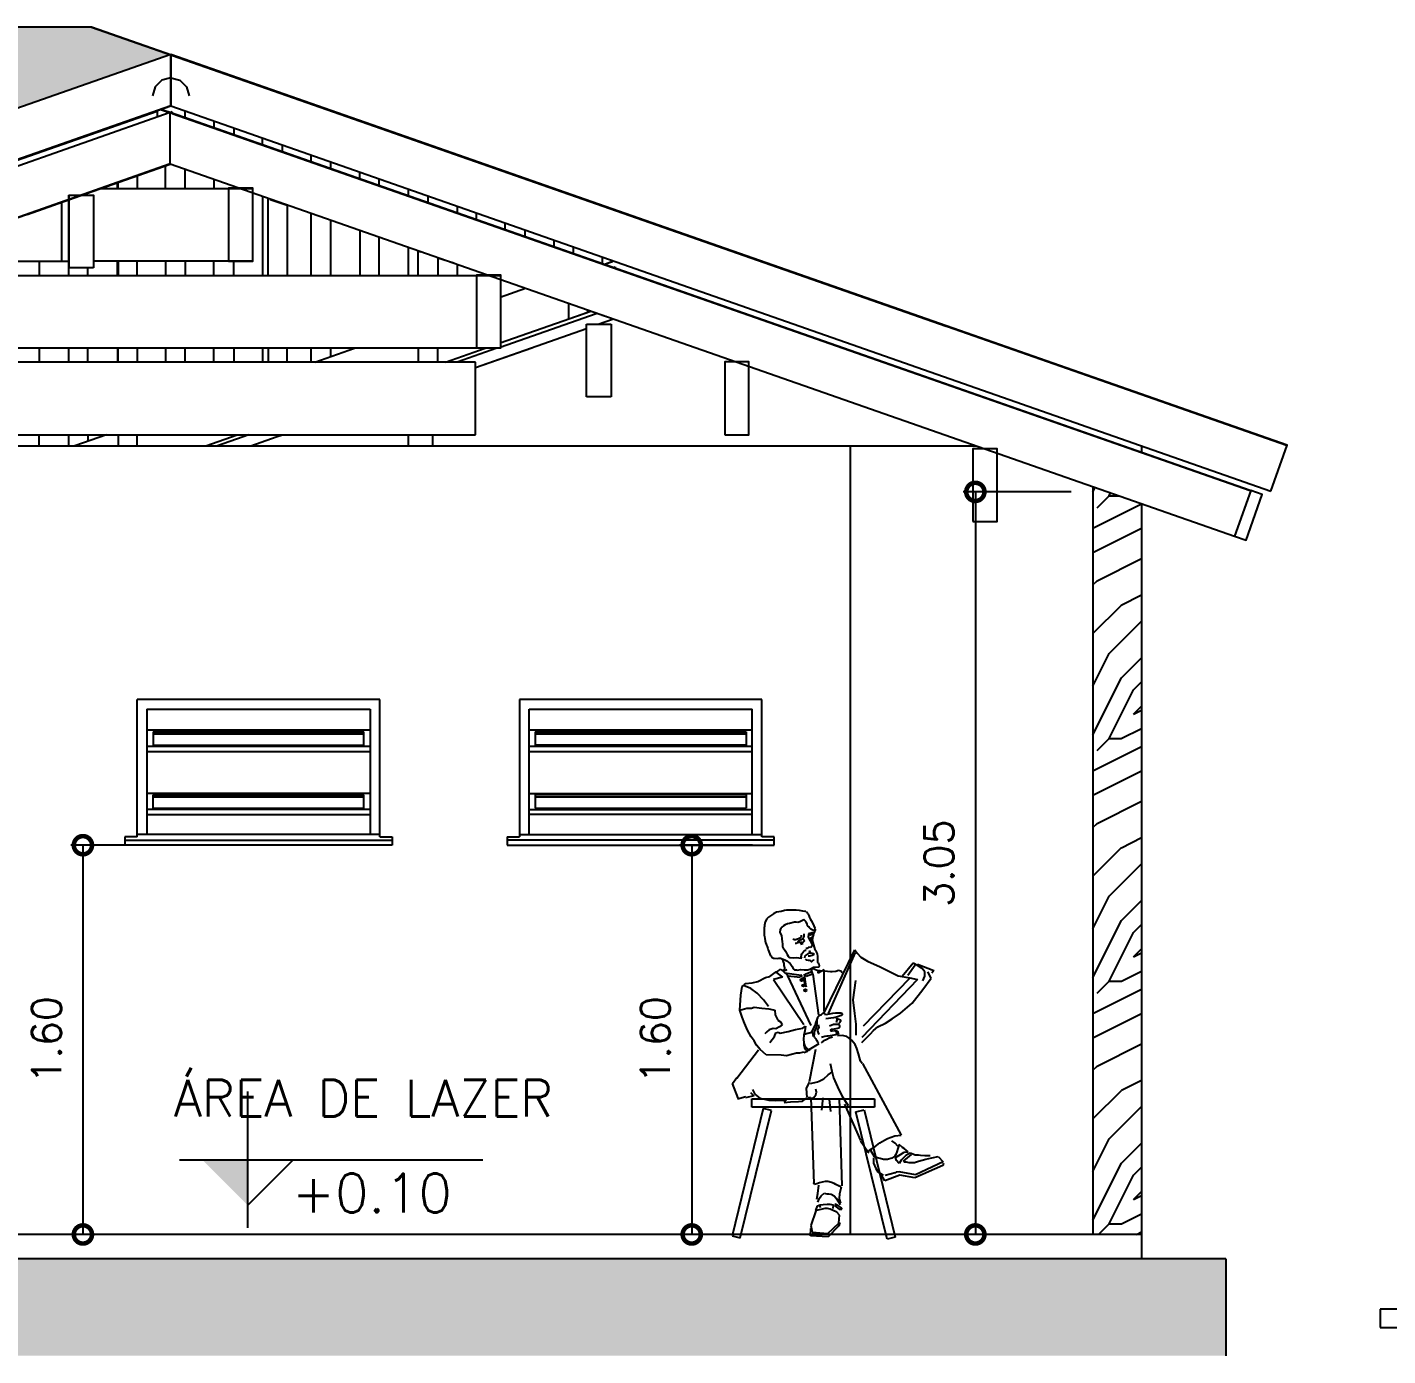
# Model space of a CAD drawing. Extents: x 500 to 638, y 181 to 267.
# Drawn here: x 618.84 to 624.44, y 221.51 to 226.98 of the extents above; entities that cross this region are included whole.
import ezdxf
from ezdxf.enums import TextEntityAlignment as Align

# ---------------------------------------------------------------- set-up
doc = ezdxf.new("R2010")
doc.units = 0
doc.header["$LTSCALE"] = 7
doc.layers.get('0').update_dxf_attribs({"linetype": 'CONTINUOUS'})
doc.layers.get('DEFPOINTS').update_dxf_attribs({"linetype": 'CONTINUOUS'})
for name, color, linetype in [('ACESSÓRIO', 2, 'CONTINUOUS'), ('ALVENARIA', 7, 'CONTINUOUS'), ('ALVENARIA1', 44, 'CONTINUOUS'), ('COTA', 1, 'CONTINUOUS'), ('HATCH', 30, 'CONTINUOUS'), ('JAPOR', 142, 'CONTINUOUS'), ('TEXTO2', 40, 'CONTINUOUS'), ('TEXTO3', 3, 'CONTINUOUS')]:
    doc.layers.add(name, color=color, linetype=linetype)
doc.styles.add('REGUA60', font='cityb___.ttf', dxfattribs={"width": 1.4})
doc.styles.add('SIMPLEX', font='SIMPLEX.SHX')
doc.dimstyles.new('DIM50', dxfattribs={"dimtxt": 0.12, "dimasz": 0.15, "dimexe": 0.05, "dimexo": 0.09, "dimgap": 0.09, "dimtad": 1, "dimzin": 0, "dimdsep": 46, "dimtxsty": 'SIMPLEX', "dimblk1": 'DOTSMALL', "dimblk2": 'DOTSMALL', "dimsah": 1, "dimcen": 0.09, "dimadec": 0, "dimazin": 0, "dimtfac": 1, "dimtix": 1, "dimtofl": 0, "dimtmove": 2, "dimatfit": 3, "dimldrblk": 'DOTSMALL', "dimfxl": 1, "dimtolj": 1, "dimtzin": 0, "dimarcsym": 0})

# ---------------------------------------------------------------- blocks, each defined once
blk = doc.blocks.new('NIVELCR')
at = {"linetype": 'ByBlock'}
for p, q in [((0, -1.25), (0, 6.25)), ((-3.75, 2.5), (12.917, 2.5)), ((0, 0), (2.5, 2.5))]:
    blk.add_line(p, q, dxfattribs=at)
blk.add_solid([(-2.5, 2.5), (0, 0), (0, 2.5)], dxfattribs=at)
at = {"color": 0, "linetype": 'ByBlock', "style": 'REGUA60', "width": 1.4}
blk.add_attdef('COTANIVEL', (1.661, 3.512), '', height=1.5, dxfattribs=at)
blk = doc.blocks.new('_DOTSMALL')
at = {"color": 0, "linetype": 'ByBlock', "const_width": 0.5}
blk.add_lwpolyline([(-0.0625, 0, 1), (0.0625, 0, 1)], format="xyb", close=True, dxfattribs=at)
blk = doc.blocks.new('*D211')
at = {"layer": 'COTA', "color": 0, "lineweight": -2}
for p, q in [((623.1387, 225.0678), (622.6943, 225.0678)), ((622.7443, 225.0678), (622.7443, 222.0076)), ((623.1387, 222.0076), (622.6943, 222.0076))]:
    blk.add_line(p, q, dxfattribs=at)
at = {"layer": 'DEFPOINTS', "color": 0}
for p in [(623.2287, 225.0678), (622.7443, 222.0076), (623.2287, 222.0076)]:
    blk.add_point(p, dxfattribs=at)
at = {"layer": 'COTA', "color": 0, "lineweight": -2, "xscale": 0.15, "yscale": 0.15, "zscale": 0.15}
for p, rotation in [((622.7443, 225.0678), 90), ((622.7443, 222.0076), 270)]:
    blk.add_blockref('_DOTSMALL', p, dxfattribs=dict(at, rotation=rotation))
at = {"layer": 'COTA', "color": 0, "insert": (622.5943, 223.5377), "char_height": 0.12, "attachment_point": 5, "rotation": 90, "style": 'SIMPLEX'}
blk.add_mtext('\\A1;3.05', dxfattribs=at)
blk = doc.blocks.new('*D218')
at = {"layer": 'COTA', "color": 0, "lineweight": -2}
for p, q in [((621.8254, 223.6117), (621.5255, 223.6117)), ((621.5755, 223.6117), (621.5755, 222.0076)), ((622.1387, 222.0076), (621.5255, 222.0076))]:
    blk.add_line(p, q, dxfattribs=at)
at = {"layer": 'DEFPOINTS', "color": 0}
for p in [(621.9154, 223.6117), (621.5755, 222.0076), (622.2287, 222.0076)]:
    blk.add_point(p, dxfattribs=at)
at = {"layer": 'COTA', "color": 0, "lineweight": -2, "xscale": 0.15, "yscale": 0.15, "zscale": 0.15}
for p, rotation in [((621.5755, 223.6117), 90), ((621.5755, 222.0076), 270)]:
    blk.add_blockref('_DOTSMALL', p, dxfattribs=dict(at, rotation=rotation))
at = {"layer": 'COTA', "color": 0, "insert": (621.4255, 222.8096), "char_height": 0.12, "attachment_point": 5, "rotation": 90, "style": 'SIMPLEX'}
blk.add_mtext('\\A1;1.60', dxfattribs=at)
blk = doc.blocks.new('*D219')
at = {"layer": 'COTA', "color": 0, "lineweight": -2}
for p, q in [((619.3164, 223.6117), (619.0165, 223.6117)), ((619.0665, 223.6117), (619.0665, 222.0076)), ((619.6297, 222.0076), (619.0165, 222.0076))]:
    blk.add_line(p, q, dxfattribs=at)
at = {"layer": 'DEFPOINTS', "color": 0}
for p in [(619.4064, 223.6117), (619.0665, 222.0076), (619.7197, 222.0076)]:
    blk.add_point(p, dxfattribs=at)
at = {"layer": 'COTA', "color": 0, "lineweight": -2, "xscale": 0.15, "yscale": 0.15, "zscale": 0.15}
for p, rotation in [((619.0665, 223.6117), 90), ((619.0665, 222.0076), 270)]:
    blk.add_blockref('_DOTSMALL', p, dxfattribs=dict(at, rotation=rotation))
at = {"layer": 'COTA', "color": 0, "insert": (618.9165, 222.8096), "char_height": 0.12, "attachment_point": 5, "rotation": 90, "style": 'SIMPLEX'}
blk.add_mtext('\\A1;1.60', dxfattribs=at)

msp = doc.modelspace()

# ---------------------------------------------------------------- hatches: boundary and pattern name
at = {"layer": 'ALVENARIA1'}
h = msp.add_hatch(dxfattribs=at)
h.set_pattern_fill('WOODFACE', color=256, style=0)
h.set_pattern_definition([(0, (607.2953, 214.0509), (1, 1), [0.05, -0.95]), (90, (607.6953, 214.4009), (-1, 1), [0.1, -0.9]), (45, (607.4953, 214.30094), (1e-16, 1), [0.0707, -0.2121, 0.0707, -0.1414, 0.495, -0.424314]), (45, (607.2453, 214.00094), (1e-16, 1), [0.07071, -0.14142, 0.07071, -1.131374]), (45, (607.5953, 214.10094), (1e-16, 1), [0.07071, -1.343504]), (45, (607.6953, 214.05094), (1e-16, 1), [0.07071, -1.343504]), (45, (607.5453, 214.15094), (1e-16, 1), [0.07071, -1.343504]), (45, (607.4953, 214.20094), (1e-16, 1), [0.14142, -1.272794]), (45, (607.7453, 214.95094), (1e-16, 1), [0.14142, -1.272794]), (45, (607.3953, 214.25094), (1e-16, 1), [0.28284, -1.131374]), (45, (607.3453, 214.30094), (1e-16, 1), [0.28284, -1.131374]), (45, (607.9953, 214.60094), (1e-16, 1), [0.28284, -1.131374]), (45, (607.2953, 214.40094), (1e-16, 1), [0.21213, -1.20208]), (45, (607.0953, 214.55094), (1e-16, 1), [0.21213, -1.20208]), (45, (607.1953, 214.45094), (1e-16, 1), [0.21213, -1.20208]), (45, (607.8453, 214.75094), (1e-16, 1), [0.353553, -1.06066]), (45, (607.7453, 214.80094), (1e-16, 1), [0.353553, -1.06066]), (45, (607.8453, 214.55094), (1e-16, 1), [0.494975, -0.91924]), (26.565, (607.3953, 214.15094), (1, 4e-10), [0.111803, -2.124265]), (26.565, (607.5953, 214.45094), (1, 4e-10), [0.111803, -2.124265]), (26.565, (607.5453, 214.35094), (1, 4e-10), [0.111803, -2.124265]), (26.565, (607.3453, 214.05094), (1, 4e-10), [0.223607, -2.01246]), (26.565, (607.5453, 214.50094), (1, 4e-10), [0.33541, -1.90066]), (26.565, (607.4453, 214.55094), (1, 4e-10), [0.447214, -1.788854]), (26.565, (607.3453, 214.60094), (1, 4e-10), [0.447214, -1.788854]), (26.565, (607.1953, 214.90094), (1, 4e-10), [0.447214, -1.788854]), (26.565, (607.1953, 214.80094), (1, 4e-10), [0.559017, -1.67705]), (26.565, (607.2453, 214.70094), (1, 4e-10), [0.559017, -1.67705]), (63.435, (607.5953, 214.30094), (5e-11, 1), [0.111803, -2.124265]), (63.435, (607.4453, 214.20094), (5e-11, 1), [0.111803, -2.124265]), (63.435, (607.2953, 214.05094), (5e-11, 1), [0.223607, -2.01246]), (63.435, (607.5953, 214.20094), (5e-11, 1), [0.223607, -2.01246]), (63.435, (607.1953, 214.00094), (5e-11, 1), [0.33541, -1.90066]), (63.435, (607.0953, 214.00094), (5e-11, 1), [0.447214, -1.788854]), (63.435, (607.9953, 214.05094), (5e-11, 1), [0.447214, -1.788854]), (63.435, (607.6453, 214.15094), (5e-11, 1), [0.447214, -1.788854]), (63.435, (607.8453, 214.05094), (5e-11, 1), [0.559017, -1.67705]), (63.435, (607.7453, 214.10094), (5e-11, 1), [0.559017, -1.67705])])
h.paths.add_polyline_path([(623.4287, 225.0189), (623.2287, 225.0889), (623.2287, 222.0076), (623.4287, 222.0076)])
at = {"layer": 'COTA'}
h = msp.add_hatch(dxfattribs=at)
h.set_pattern_fill('SPANTILE', color=256, scale=0.15, style=0)
h.set_pattern_definition([(0, (-0.015, 0), (0, 0.15), [0.03, -0.12]), (0, (0.06, 0.03), (0, 0.15), [0.03, -0.12]), (0, (0.06, 0.045), (0, 0.15), [0.03, -0.12]), (90, (0, 0), (-0.15, 9e-18), [0.15]), (45, (0, 0), (0, 0.150000004), [0.042426405, -0.16970563]), (45, (0.015, 0), (0, 0.150000004), [0.02121321, -0.190918824]), (135, (0, 0), (-0.150000004, 0), [0.042426405, -0.16970563]), (135, (0.135, 0), (-0.150000004, 0), [0.02121321, -0.190918824]), (26.565051, (0.03, 0.015), (0.15, 1e-10), [0.03354, -0.301870197]), (153.434949, (-0.03, 0.015), (-0.15, 1e-10), [0.03354, -0.301870197]), (26.565051, (0.03, 0.03), (0.15, 1e-10), [0.03354, -0.301870197]), (153.434949, (-0.03, 0.03), (-0.15, 1e-10), [0.03354, -0.301870197])])
h.paths.add_polyline_path([(619.426, 226.8692), (619.1014, 226.9828), (610.5067, 226.9828), (610.5067, 226.1924), (617.4925, 226.1924)])
at = {"layer": 'HATCH'}
h = msp.add_hatch(dxfattribs=at)
h.set_pattern_fill('AR-HBONE', color=256, scale=0.02, style=0)
h.set_pattern_definition([(45, (0, 0), (9e-18, 0.113137085), [0.24, -0.08]), (135, (0.05657, 0.05657), (9e-18, 0.113137085), [0.24, -0.08])])
h.paths.add_polyline_path([(623.7768, 221.9076), (598.4596, 221.9076), (598.4596, 221.5076), (623.7768, 221.5076)])

# ---------------------------------------------------------------- linework, layer by layer
at = {"layer": 'ACESSÓRIO'}
for p, q in [((621.9244, 223.3352), (621.9125, 223.3287)), ((621.9439, 223.3391), (621.9244, 223.3352)), ((621.9573, 223.3429), (621.9439, 223.3391)), ((621.9664, 223.3439), (621.9573, 223.3429)), ((621.9763, 223.3437), (621.9664, 223.3439)), ((621.9903, 223.3435), (621.9763, 223.3437)), ((622.0053, 223.3434), (621.9903, 223.3435)), ((622.0191, 223.3431), (622.0053, 223.3434)), ((622.0331, 223.3402), (622.0191, 223.3431)), ((622.042, 223.3386), (622.0331, 223.3402)), ((622.0459, 223.3384), (622.042, 223.3386)), ((622.0465, 223.338), (622.0497, 223.3354)), ((622.0497, 223.3354), (622.0525, 223.3306)), ((622.0525, 223.3306), (622.0554, 223.3269)), ((621.8749, 223.278), (621.8738, 223.2716)), ((621.8783, 223.2955), (621.8747, 223.2817)), ((621.8747, 223.2817), (621.8749, 223.278)), ((621.8852, 223.309), (621.8783, 223.2955)), ((621.8916, 223.3152), (621.8852, 223.309)), ((621.9002, 223.3213), (621.8916, 223.3152)), ((621.9125, 223.3287), (621.9002, 223.3213)), ((621.9465, 223.2745), (621.9428, 223.2697)), ((621.9536, 223.28), (621.9465, 223.2745)), ((621.96, 223.2831), (621.9536, 223.28)), ((621.9706, 223.2872), (621.96, 223.2831)), ((621.9789, 223.2888), (621.9706, 223.2872)), ((621.9985, 223.2949), (621.9789, 223.2888)), ((622.0061, 223.2941), (621.9985, 223.2949)), ((622.0133, 223.2933), (622.0061, 223.2941)), ((622.0205, 223.296), (622.0133, 223.2933)), ((622.0353, 223.303), (622.0205, 223.296)), ((622.0376, 223.3058), (622.0353, 223.303)), ((622.0463, 223.2971), (622.0376, 223.3058)), ((622.0514, 223.2872), (622.0463, 223.2971)), ((622.0532, 223.2793), (622.0514, 223.2872)), ((622.0576, 223.276), (622.0532, 223.2793)), ((622.0554, 223.3269), (622.0583, 223.3214)), ((622.0613, 223.2717), (622.0576, 223.276)), ((622.0583, 223.3214), (622.061, 223.3145)), ((622.061, 223.3145), (622.0637, 223.3084)), ((622.0637, 223.3084), (622.0674, 223.3009)), ((622.0674, 223.3009), (622.0743, 223.2893)), ((622.0743, 223.2893), (622.0787, 223.2789)), ((622.0787, 223.2789), (622.0823, 223.2703)), ((621.8737, 223.243), (621.8734, 223.2405)), ((621.8734, 223.2405), (621.8758, 223.2352)), ((621.8738, 223.2716), (621.8736, 223.2576)), ((621.8736, 223.2576), (621.8737, 223.243)), ((621.8758, 223.2352), (621.8766, 223.2279)), ((621.8766, 223.2279), (621.8781, 223.2174)), ((621.8781, 223.2174), (621.8801, 223.2107)), ((621.9403, 223.2624), (621.9387, 223.2539)), ((621.9387, 223.2539), (621.9399, 223.2486)), ((621.9399, 223.2486), (621.9459, 223.2392)), ((621.9428, 223.2697), (621.9403, 223.2624)), ((621.9459, 223.2392), (621.9468, 223.2254)), ((621.9468, 223.2254), (621.9477, 223.2131)), ((621.9934, 223.2274), (621.9966, 223.2233)), ((621.9966, 223.2233), (622.0034, 223.2236)), ((622.0034, 223.2236), (622.0114, 223.2253)), ((622.0114, 223.2253), (622.018, 223.2284)), ((622.0198, 223.2191), (622.0138, 223.2167)), ((622.018, 223.2284), (622.0258, 223.2333)), ((622.0263, 223.2222), (622.0198, 223.2191)), ((622.0258, 223.2333), (622.0281, 223.2354)), ((622.0335, 223.227), (622.0263, 223.2222)), ((622.0281, 223.2354), (622.0278, 223.2416)), ((622.0369, 223.2354), (622.0335, 223.227)), ((622.0338, 223.2258), (622.0375, 223.2224)), ((622.0398, 223.2176), (622.0352, 223.2116)), ((622.0375, 223.2459), (622.0369, 223.2354)), ((622.0375, 223.2224), (622.0398, 223.2176)), ((622.0566, 223.247), (622.0552, 223.2321)), ((622.0552, 223.2321), (622.0735, 223.1998)), ((622.0772, 223.2519), (622.0566, 223.247)), ((622.0609, 223.2413), (622.0775, 223.2477)), ((622.0749, 223.2359), (622.0609, 223.2259)), ((622.0609, 223.2259), (622.0732, 223.223)), ((622.0664, 223.2655), (622.0613, 223.2717)), ((622.0742, 223.2613), (622.0664, 223.2655)), ((622.075, 223.2351), (622.0719, 223.2202)), ((622.0719, 223.2202), (622.077, 223.2007)), ((622.0816, 223.2604), (622.0742, 223.2613)), ((622.0767, 223.2431), (622.075, 223.2351)), ((622.0782, 223.2499), (622.0767, 223.2431)), ((622.0842, 223.2636), (622.0782, 223.2499)), ((622.0842, 223.2636), (622.0816, 223.2604)), ((622.0823, 223.2703), (622.0842, 223.2636)), ((621.8801, 223.2107), (621.8824, 223.2041)), ((621.8824, 223.2041), (621.8837, 223.1995)), ((621.8837, 223.1995), (621.8859, 223.1938)), ((621.8859, 223.1938), (621.8886, 223.1861)), ((621.8886, 223.1861), (621.8903, 223.1812)), ((621.8903, 223.1812), (621.893, 223.1731)), ((621.893, 223.1731), (621.8971, 223.1628)), ((621.8971, 223.1628), (621.9006, 223.1554)), ((621.9477, 223.2131), (621.9496, 223.2054)), ((621.9496, 223.2054), (621.9499, 223.1928)), ((621.9499, 223.1928), (621.9522, 223.1876)), ((621.9522, 223.1876), (621.9541, 223.1844)), ((621.9541, 223.1844), (621.9558, 223.1839)), ((621.9558, 223.1839), (621.9614, 223.1754)), ((621.9614, 223.1754), (621.966, 223.1667)), ((621.966, 223.1667), (621.9693, 223.1612)), ((621.9693, 223.1612), (621.9732, 223.1548)), ((622.0057, 223.2067), (622.0011, 223.207)), ((622.0104, 223.2087), (622.0057, 223.2067)), ((622.0138, 223.2167), (622.0104, 223.2087)), ((622.0118, 223.2115), (622.016, 223.2119)), ((622.016, 223.2119), (622.0234, 223.2115)), ((622.0234, 223.2115), (622.0287, 223.2124)), ((622.0235, 223.2033), (622.0335, 223.2062)), ((622.0273, 223.1594), (622.0287, 223.1643)), ((622.0287, 223.2124), (622.0367, 223.2112)), ((622.0287, 223.1643), (622.0328, 223.17)), ((622.0328, 223.17), (622.0372, 223.1754)), ((622.0372, 223.1754), (622.042, 223.1786)), ((622.042, 223.1786), (622.0465, 223.1791)), ((622.0429, 223.1564), (622.0559, 223.1644)), ((622.0515, 223.1861), (622.0456, 223.1859)), ((622.0544, 223.1876), (622.0515, 223.1861)), ((622.0587, 223.1909), (622.0544, 223.1876)), ((622.0559, 223.1644), (622.0613, 223.1681)), ((622.0633, 223.1907), (622.0587, 223.1909)), ((622.0595, 223.1775), (622.0642, 223.168)), ((622.0613, 223.1681), (622.0642, 223.1686)), ((622.0679, 223.1909), (622.0633, 223.1907)), ((622.0642, 223.1686), (622.0724, 223.1675)), ((622.0735, 223.1998), (622.0679, 223.1909)), ((622.0724, 223.1675), (622.0768, 223.1657)), ((622.0793, 223.1666), (622.0758, 223.1581)), ((622.077, 223.2007), (622.0828, 223.1815)), ((622.085, 223.1776), (622.0828, 223.1815)), ((622.0898, 223.1719), (622.085, 223.1776)), ((622.094, 223.1639), (622.0898, 223.1719)), ((622.0957, 223.1536), (622.094, 223.1639)), ((622.1205, 222.9185), (622.2472, 223.1801)), ((622.1389, 222.9187), (622.2499, 223.1689)), ((622.2472, 223.1801), (622.2579, 223.1667)), ((622.2579, 223.1667), (622.2725, 223.1503)), ((621.9006, 223.1554), (621.9038, 223.1527)), ((621.9038, 223.1527), (621.9075, 223.1484)), ((621.9075, 223.1484), (621.9091, 223.1476)), ((621.9091, 223.1476), (621.9119, 223.1467)), ((621.9119, 223.1467), (621.9148, 223.1467)), ((621.9148, 223.1467), (621.9269, 223.1443)), ((621.9269, 223.1443), (621.9349, 223.1464)), ((621.9349, 223.1464), (621.9416, 223.1466)), ((621.9416, 223.1466), (621.9522, 223.1426)), ((621.9487, 223.1408), (621.9461, 223.1439)), ((621.9523, 223.1357), (621.9487, 223.1408)), ((621.9522, 223.1426), (621.9597, 223.1389)), ((621.9543, 223.131), (621.9523, 223.1357)), ((621.9561, 223.1243), (621.9543, 223.131)), ((621.9565, 223.1164), (621.9561, 223.1243)), ((621.9575, 223.1121), (621.9565, 223.1164)), ((621.9589, 223.1047), (621.9575, 223.1121)), ((621.9597, 223.1389), (621.9707, 223.1332)), ((621.9707, 223.1332), (621.9759, 223.1289)), ((621.9732, 223.1548), (621.9746, 223.152)), ((621.9746, 223.152), (621.9766, 223.15)), ((621.9759, 223.1289), (621.9808, 223.1241)), ((621.9766, 223.15), (621.9802, 223.1496)), ((621.9802, 223.1496), (621.9941, 223.1476)), ((621.9808, 223.1241), (621.9836, 223.1207)), ((621.9836, 223.1207), (621.99, 223.1115)), ((621.99, 223.1115), (621.9913, 223.1098)), ((621.9913, 223.1098), (621.9928, 223.1059)), ((621.9928, 223.1059), (621.9936, 223.1023)), ((621.9941, 223.1476), (622.0085, 223.1493)), ((622.0085, 223.1493), (622.0171, 223.1481)), ((622.0171, 223.1481), (622.0292, 223.1468)), ((622.0264, 223.1508), (622.0273, 223.1594)), ((622.0292, 223.1468), (622.0264, 223.1508)), ((622.0416, 223.148), (622.0429, 223.1564)), ((622.043, 223.1415), (622.0476, 223.14)), ((622.0476, 223.14), (622.0556, 223.138)), ((622.0616, 223.1543), (622.0553, 223.1541)), ((622.0556, 223.138), (622.0613, 223.1375)), ((622.0613, 223.1375), (622.0675, 223.1331)), ((622.0758, 223.1581), (622.0616, 223.1543)), ((622.0618, 223.1013), (622.0779, 223.1089)), ((622.0675, 223.1331), (622.0709, 223.1329)), ((622.0709, 223.1329), (622.0733, 223.1357)), ((622.0733, 223.1357), (622.0776, 223.1389)), ((622.0776, 223.1389), (622.0805, 223.14)), ((622.0779, 223.1089), (622.0987, 223.1109)), ((622.0954, 223.1402), (622.0955, 223.147)), ((622.0957, 223.1297), (622.0954, 223.1402)), ((622.0955, 223.147), (622.0957, 223.1536)), ((622.0968, 223.1242), (622.0957, 223.1297)), ((622.1007, 223.1229), (622.0968, 223.1242)), ((622.0987, 223.1109), (622.1025, 223.1143)), ((622.1025, 223.1143), (622.1007, 223.1229)), ((622.2725, 223.1503), (622.3005, 223.1335)), ((622.3005, 223.1335), (622.3518, 223.1099)), ((622.3518, 223.1099), (622.4259, 223.0733)), ((622.4879, 223.1251), (622.4431, 223.0705)), ((622.4963, 223.1177), (622.4665, 223.075)), ((622.5058, 223.1155), (622.4879, 223.1251)), ((622.5057, 223.1214), (622.5735, 223.0948)), ((622.5255, 223.1034), (622.5058, 223.1155)), ((621.8248, 223.0442), (621.8483, 223.0504)), ((621.8483, 223.0504), (621.8792, 223.0665)), ((621.8792, 223.0665), (621.8969, 223.0708)), ((621.8969, 223.0708), (621.9141, 223.083)), ((621.9495, 223.0682), (621.9124, 223.0587)), ((621.9124, 223.0587), (622.037, 222.8734)), ((621.9141, 223.083), (621.9234, 223.0897)), ((621.922, 223.0881), (621.9495, 223.0682)), ((621.9234, 223.0897), (621.9297, 223.0926)), ((621.9297, 223.0926), (621.9342, 223.0949)), ((621.9342, 223.0949), (621.9387, 223.0993)), ((621.9387, 223.0993), (621.9427, 223.1011)), ((621.9427, 223.1011), (621.9687, 223.0782)), ((621.9493, 223.0971), (621.9642, 223.097)), ((621.9575, 223.0981), (621.9589, 223.1019)), ((621.9589, 223.1019), (621.9589, 223.1047)), ((621.9596, 223.0861), (622.0264, 223.0765)), ((621.9642, 223.097), (621.9689, 223.0989)), ((621.9687, 223.0782), (621.9704, 223.0738)), ((621.9704, 223.0738), (622.0661, 222.8682)), ((622.0221, 223.0667), (621.971, 223.0726)), ((621.9936, 223.1023), (621.9949, 223.1003)), ((621.9949, 223.1003), (621.9993, 223.0975)), ((621.9993, 223.0975), (622.0032, 223.0975)), ((622.0032, 223.0975), (622.0086, 223.0983)), ((622.0086, 223.0983), (622.0101, 223.0971)), ((622.0101, 223.0971), (622.0256, 223.0995)), ((622.0247, 223.0782), (622.0221, 223.0667)), ((622.0303, 223.0698), (622.0247, 223.0782)), ((622.0256, 223.0995), (622.0385, 223.0981)), ((622.0314, 223.0679), (622.0473, 223.0276)), ((622.0385, 223.0981), (622.0537, 223.0979)), ((622.0409, 223.0798), (622.0473, 223.0715)), ((622.0473, 223.0276), (622.0409, 223.0798)), ((622.0423, 223.0805), (622.0665, 223.0893)), ((622.0473, 223.0715), (622.0738, 223.0811)), ((622.0537, 223.0979), (622.0618, 223.1013)), ((622.0665, 223.0893), (622.071, 223.0901)), ((622.0679, 223.1026), (622.0717, 223.1028)), ((622.0739, 223.0797), (622.0679, 223.1026)), ((622.0717, 223.1028), (622.0751, 223.103)), ((622.0742, 223.0803), (622.098, 222.9114)), ((622.0751, 223.103), (622.0805, 223.1016)), ((622.0805, 223.1016), (622.0852, 223.0999)), ((622.0852, 223.0999), (622.0924, 223.0974)), ((622.0924, 223.0974), (622.1049, 223.0959)), ((622.1215, 223.0975), (622.0965, 223.0847)), ((622.0967, 223.0845), (622.0973, 223.0962)), ((622.1049, 223.0959), (622.1167, 223.0946)), ((622.1208, 222.9272), (622.1215, 223.0979)), ((622.1215, 223.0939), (622.1225, 223.0937)), ((622.1225, 223.0937), (622.1469, 223.0913)), ((622.1469, 223.0913), (622.1536, 223.0914)), ((622.1536, 223.0914), (622.1695, 223.093)), ((622.1695, 223.093), (622.1809, 223.0962)), ((622.1809, 223.0962), (622.1896, 223.0947)), ((622.1896, 223.0947), (622.1956, 223.0868)), ((622.2504, 223.0542), (622.2393, 222.9741)), ((622.5055, 223.0578), (622.2761, 222.8187)), ((622.2828, 222.8676), (622.474, 223.0642)), ((622.4259, 223.0733), (622.474, 223.0647)), ((622.474, 223.0647), (622.5055, 223.0578)), ((622.5367, 223.0894), (622.5255, 223.1034)), ((622.5275, 223.0172), (622.5619, 223.0642)), ((622.5277, 223.053), (622.5364, 223.0714)), ((622.5364, 223.0714), (622.5367, 223.0894)), ((622.5619, 223.0642), (622.549, 223.0905)), ((622.5735, 223.0948), (622.5653, 223.0848)), ((621.7744, 222.9326), (621.7782, 222.9931)), ((621.7782, 222.9931), (621.7837, 223.0293)), ((621.7837, 223.0293), (621.7882, 223.0342)), ((621.7882, 223.0342), (621.7962, 223.0412)), ((621.8188, 223.0209), (621.7882, 223.0342)), ((621.7962, 223.0412), (621.8248, 223.0442)), ((621.8449, 223.0021), (621.8188, 223.0209)), ((621.871, 222.9751), (621.8449, 223.0021)), ((622.4839, 222.9612), (622.5275, 223.0172)), ((621.7744, 222.9326), (621.8019, 222.9396)), ((621.8019, 222.9396), (621.8217, 222.9403)), ((621.8217, 222.9403), (621.8334, 222.9443)), ((621.8334, 222.9443), (621.8644, 222.9406)), ((621.8644, 222.9406), (621.8932, 222.9379)), ((621.8921, 222.9466), (621.871, 222.9751)), ((621.8932, 222.9379), (621.9121, 222.9333)), ((622.2393, 222.9741), (622.2459, 222.9176)), ((622.4356, 222.919), (622.4839, 222.9612)), ((621.7836, 222.9025), (621.7744, 222.9326)), ((621.7933, 222.8788), (621.7836, 222.9025)), ((621.9121, 222.9333), (621.9182, 222.9313)), ((621.9182, 222.9313), (621.919, 222.9133)), ((621.919, 222.9133), (621.931, 222.8913)), ((621.931, 222.8913), (621.9416, 222.8838)), ((621.9416, 222.8838), (621.9477, 222.8712)), ((622.0876, 222.8822), (622.0833, 222.8669)), ((622.0941, 222.9008), (622.0876, 222.8822)), ((622.0922, 222.8901), (622.0939, 222.8993)), ((622.0924, 222.8836), (622.0922, 222.8901)), ((622.0931, 222.8773), (622.0924, 222.8836)), ((622.0939, 222.8993), (622.0959, 222.9048)), ((622.0959, 222.9048), (622.1007, 222.9085)), ((622.1007, 222.9085), (622.1044, 222.9107)), ((622.1044, 222.9107), (622.1099, 222.9145)), ((622.1099, 222.9145), (622.1164, 222.9199)), ((622.1164, 222.9199), (622.1194, 222.9214)), ((622.1194, 222.9214), (622.1228, 222.9177)), ((622.1228, 222.9177), (622.1231, 222.915)), ((622.1231, 222.915), (622.1306, 222.9145)), ((622.1594, 222.9001), (622.1279, 222.8961)), ((622.1306, 222.9145), (622.1429, 222.9165)), ((622.1429, 222.9165), (622.1565, 222.9199)), ((622.1565, 222.9199), (622.1675, 222.9205)), ((622.1763, 222.9048), (622.1594, 222.9001)), ((622.1675, 222.9205), (622.1768, 222.9203)), ((622.1732, 222.8911), (622.1711, 222.881)), ((622.1725, 222.8987), (622.1732, 222.8911)), ((622.1754, 222.8981), (622.1883, 222.8921)), ((622.1917, 222.9097), (622.1763, 222.9048)), ((622.1768, 222.9203), (622.1854, 222.9205)), ((622.1854, 222.9205), (622.1923, 222.9207)), ((622.188, 222.8858), (622.1854, 222.8805)), ((622.1883, 222.8921), (622.188, 222.8858)), ((622.1952, 222.9123), (622.1917, 222.9097)), ((622.1923, 222.9207), (622.1955, 222.917)), ((622.1955, 222.917), (622.1952, 222.9123)), ((622.2459, 222.9176), (622.2521, 222.8744)), ((622.3743, 222.8785), (622.4013, 222.8967)), ((622.4013, 222.8967), (622.4356, 222.919)), ((621.806, 222.8498), (621.7933, 222.8788)), ((621.8206, 222.8224), (621.806, 222.8498)), ((621.8853, 222.8423), (621.8763, 222.8343)), ((621.8946, 222.8506), (621.8853, 222.8423)), ((621.9112, 222.8559), (621.8946, 222.8506)), ((621.9215, 222.8553), (621.9112, 222.8559)), ((621.9162, 222.8238), (621.9221, 222.838)), ((621.9374, 222.8636), (621.9215, 222.8553)), ((621.9221, 222.838), (621.9311, 222.8415)), ((621.9311, 222.8415), (621.9405, 222.8369)), ((621.9477, 222.8712), (621.9374, 222.8636)), ((621.9405, 222.8369), (621.9728, 222.8438)), ((621.9728, 222.8438), (622.0038, 222.8524)), ((622.0038, 222.8524), (622.033, 222.8581)), ((622.033, 222.8581), (622.0446, 222.8656)), ((622.0378, 222.8289), (622.0363, 222.8123)), ((622.0412, 222.8461), (622.0378, 222.8289)), ((622.0388, 222.8324), (622.0743, 222.8425)), ((622.0446, 222.8656), (622.0412, 222.8461)), ((622.0802, 222.863), (622.0692, 222.8429)), ((622.0729, 222.838), (622.0747, 222.8322)), ((622.0747, 222.8322), (622.0751, 222.8291)), ((622.0751, 222.8291), (622.0769, 222.8254)), ((622.0769, 222.8254), (622.0781, 222.8244)), ((622.0833, 222.8669), (622.0802, 222.863)), ((622.0802, 222.823), (622.081, 222.8341)), ((622.0808, 222.8427), (622.0835, 222.8501)), ((622.081, 222.8341), (622.0808, 222.8427)), ((622.0835, 222.8501), (622.0855, 222.8529)), ((622.0855, 222.8529), (622.0895, 222.8607)), ((622.0895, 222.8607), (622.0931, 222.8773)), ((622.0987, 222.8609), (622.0928, 222.8501)), ((622.0928, 222.8501), (622.0999, 222.8323)), ((622.097, 222.8724), (622.0987, 222.8609)), ((622.1319, 222.8247), (622.1237, 222.824)), ((622.1382, 222.825), (622.1319, 222.8247)), ((622.1459, 222.8257), (622.1382, 222.825)), ((622.1436, 222.8669), (622.1595, 222.8739)), ((622.154, 222.8269), (622.1459, 222.8257)), ((622.1472, 222.8487), (622.1471, 222.8464)), ((622.1471, 222.8464), (622.154, 222.8461)), ((622.1497, 222.8521), (622.1472, 222.8487)), ((622.1618, 222.8536), (622.1497, 222.8521)), ((622.154, 222.8461), (622.1615, 222.8479)), ((622.1611, 222.8283), (622.154, 222.8269)), ((622.1595, 222.8739), (622.1642, 222.8748)), ((622.1681, 222.8307), (622.1611, 222.8283)), ((622.1615, 222.8479), (622.1668, 222.8464)), ((622.17, 222.8555), (622.1618, 222.8536)), ((622.1642, 222.8748), (622.1706, 222.8745)), ((622.1668, 222.8464), (622.1705, 222.8421)), ((622.1721, 222.8323), (622.1681, 222.8307)), ((622.1685, 222.8481), (622.1764, 222.8459)), ((622.1766, 222.8569), (622.17, 222.8555)), ((622.1705, 222.8421), (622.1725, 222.8381)), ((622.1706, 222.8745), (622.1757, 222.8742)), ((622.1797, 222.8318), (622.1709, 222.8306)), ((622.1725, 222.8381), (622.1721, 222.8323)), ((622.1757, 222.8742), (622.182, 222.8722)), ((622.1764, 222.8459), (622.1797, 222.8318)), ((622.1818, 222.8584), (622.1766, 222.8569)), ((622.1958, 222.8272), (622.1768, 222.8262)), ((622.1854, 222.8805), (622.1804, 222.8752)), ((622.1851, 222.8633), (622.1818, 222.8584)), ((622.182, 222.8722), (622.1846, 222.8675)), ((622.1846, 222.8675), (622.1851, 222.8633)), ((622.2153, 222.8238), (622.1958, 222.8272)), ((622.2521, 222.8744), (622.2518, 222.8293)), ((622.2767, 222.7986), (622.3117, 222.834)), ((622.3117, 222.834), (622.3252, 222.8478)), ((622.3252, 222.8478), (622.3423, 222.863)), ((622.3423, 222.863), (622.3743, 222.8785)), ((621.8331, 222.8055), (621.8206, 222.8224)), ((621.8429, 222.7882), (621.8331, 222.8055)), ((621.8577, 222.7699), (621.8429, 222.7882)), ((621.8823, 222.7483), (621.8577, 222.7699)), ((621.8975, 222.7989), (621.9162, 222.8238)), ((622.0363, 222.8123), (622.0372, 222.7978)), ((622.0372, 222.7978), (622.0372, 222.788)), ((622.0372, 222.788), (622.0406, 222.7763)), ((622.042, 222.7881), (622.0384, 222.7965)), ((622.0406, 222.7763), (622.046, 222.7691)), ((622.0462, 222.779), (622.042, 222.7881)), ((622.046, 222.7691), (622.051, 222.7669)), ((622.0494, 222.7751), (622.0462, 222.779)), ((622.0546, 222.772), (622.0494, 222.7751)), ((622.0527, 222.7657), (622.1011, 222.7942)), ((622.0556, 222.7693), (622.0546, 222.772)), ((622.0592, 222.7676), (622.0649, 222.7742)), ((622.0602, 222.6378), (622.0874, 222.7714)), ((622.0781, 222.8244), (622.0821, 222.8198)), ((622.0821, 222.8198), (622.0871, 222.814)), ((622.0871, 222.814), (622.0883, 222.8112)), ((622.0883, 222.8112), (622.0917, 222.8075)), ((622.0917, 222.8075), (622.0929, 222.8035)), ((622.0929, 222.8035), (622.0933, 222.7996)), ((622.0933, 222.7996), (622.0983, 222.7957)), ((622.1172, 222.804), (622.1083, 222.7978)), ((622.1142, 222.821), (622.1102, 222.8191)), ((622.1237, 222.824), (622.1142, 222.821)), ((622.1318, 222.8117), (622.1172, 222.804)), ((622.1417, 222.8166), (622.1318, 222.8117)), ((622.1562, 222.8206), (622.1417, 222.8166)), ((622.2242, 222.8167), (622.2153, 222.8238)), ((622.2339, 222.8086), (622.2242, 222.8167)), ((622.2492, 222.7909), (622.2339, 222.8086)), ((622.2557, 222.7737), (622.2492, 222.7909)), ((622.2627, 222.7523), (622.2557, 222.7737)), ((621.8509, 222.7666), (621.7618, 222.6497)), ((621.9434, 222.746), (621.8823, 222.7483)), ((621.9659, 222.744), (621.9434, 222.746)), ((622.0071, 222.7545), (621.9659, 222.744)), ((622.0197, 222.7548), (622.0071, 222.7545)), ((622.0367, 222.7591), (622.0197, 222.7548)), ((622.037, 222.7572), (622.052, 222.7633)), ((622.051, 222.7669), (622.0592, 222.7676)), ((622.271, 222.7222), (622.2627, 222.7523)), ((622.2775, 222.7127), (622.271, 222.7222)), ((622.2793, 222.7128), (622.4391, 222.4173)), ((622.12, 222.6495), (622.1381, 222.6653)), ((622.1381, 222.6653), (622.1575, 222.6788)), ((622.1456, 222.7118), (622.1525, 222.6801)), ((622.1525, 222.6801), (622.1602, 222.6526)), ((621.7437, 222.6292), (621.7609, 222.6549)), ((621.7669, 222.5695), (621.7437, 222.6292)), ((621.8266, 222.6046), (621.836, 222.5856)), ((622.0489, 222.6086), (622.0602, 222.6346)), ((622.0513, 222.5716), (622.0489, 222.6086)), ((622.0647, 222.6295), (622.0933, 222.636)), ((622.0933, 222.636), (622.101, 222.6388)), ((622.101, 222.6388), (622.12, 222.6495)), ((622.1602, 222.6526), (622.176, 222.6165)), ((622.176, 222.6165), (622.1941, 222.5783)), ((621.7637, 222.5667), (621.7985, 222.5762)), ((621.832, 222.5783), (621.7976, 222.5711)), ((621.8174, 222.5931), (621.832, 222.5783)), ((621.8225, 222.5317), (621.8225, 222.5662)), ((621.8225, 222.5662), (622.3288, 222.5662)), ((621.836, 222.5856), (621.8558, 222.5694)), ((621.8558, 222.5694), (621.893, 222.5614)), ((621.893, 222.5614), (621.9218, 222.5593)), ((621.9218, 222.5593), (621.9531, 222.561)), ((621.9531, 222.561), (621.9665, 222.5642)), ((621.9665, 222.5642), (621.956, 222.5508)), ((621.956, 222.5508), (621.9822, 222.5541)), ((621.9822, 222.5541), (622.0157, 222.5551)), ((622.0157, 222.5551), (622.0315, 222.557)), ((622.0315, 222.557), (622.0489, 222.5699)), ((622.0649, 222.5714), (622.0559, 222.5702)), ((622.0807, 222.2169), (622.0672, 222.5714)), ((622.116, 222.57), (622.1104, 222.5204)), ((622.142, 222.5643), (622.1476, 222.5147)), ((622.1951, 222.2079), (622.1838, 222.5694)), ((622.1941, 222.5783), (622.2207, 222.5392)), ((622.2046, 222.5452), (622.2707, 222.3945)), ((622.3288, 222.5662), (622.3288, 222.5317)), ((621.8701, 222.5261), (621.7416, 222.0013)), ((621.7751, 221.9931), (621.9037, 222.5179)), ((622.3288, 222.5317), (621.8225, 222.5317)), ((621.9037, 222.5179), (621.8701, 222.5261)), ((622.2523, 222.5134), (622.2858, 222.5216)), ((622.3809, 221.9886), (622.2523, 222.5134)), ((622.2858, 222.5216), (622.4144, 221.9968)), ((622.3011, 222.3479), (622.2705, 222.3917)), ((622.3295, 222.3691), (622.35, 222.3849)), ((622.35, 222.3849), (622.3699, 222.3963)), ((622.3699, 222.3963), (622.3824, 222.4025)), ((622.3824, 222.4025), (622.4122, 222.4145)), ((622.4141, 222.3836), (622.3996, 222.3936)), ((622.4122, 222.4145), (622.4382, 222.4169)), ((622.4244, 222.3721), (622.4141, 222.3836)), ((622.4305, 222.3779), (622.4244, 222.3621)), ((622.4437, 222.3656), (622.4305, 222.3779)), ((622.3003, 222.3458), (622.3077, 222.3548)), ((622.3071, 222.3435), (622.3011, 222.3479)), ((622.3077, 222.3548), (622.3295, 222.3691)), ((622.3282, 222.3278), (622.3134, 222.353)), ((622.3245, 222.324), (622.3243, 222.3009)), ((622.3414, 222.3237), (622.3282, 222.3278)), ((622.352, 222.3201), (622.3414, 222.3237)), ((622.3663, 222.3169), (622.352, 222.3201)), ((622.4001, 222.322), (622.382, 222.3172)), ((622.4122, 222.33), (622.4001, 222.322)), ((622.4165, 222.3372), (622.4122, 222.33)), ((622.4158, 222.3244), (622.4358, 222.3367)), ((622.4198, 222.3123), (622.4158, 222.3244)), ((622.4207, 222.3479), (622.4165, 222.3372)), ((622.4244, 222.3621), (622.4207, 222.3479)), ((622.4358, 222.3367), (622.4513, 222.3467)), ((622.4496, 222.3244), (622.439, 222.314)), ((622.4516, 222.3613), (622.4437, 222.3656)), ((622.4797, 222.337), (622.4468, 222.31)), ((622.4585, 222.3324), (622.4496, 222.3244)), ((622.4513, 222.3467), (622.4676, 222.3487)), ((622.4676, 222.3487), (622.4516, 222.3613)), ((622.467, 222.3384), (622.4585, 222.3324)), ((622.4754, 222.3426), (622.467, 222.3384)), ((622.4872, 222.3384), (622.4754, 222.3426)), ((622.4963, 222.3344), (622.4872, 222.3384)), ((622.5101, 222.3341), (622.4963, 222.3344)), ((622.5188, 222.3336), (622.5101, 222.3341)), ((622.5367, 222.3321), (622.5188, 222.3336)), ((622.5579, 222.3313), (622.5367, 222.3321)), ((622.5404, 222.318), (622.5644, 222.3229)), ((622.5644, 222.3229), (622.5913, 222.3289)), ((622.5913, 222.3289), (622.6121, 222.3069)), ((622.3243, 222.3009), (622.3342, 222.2789)), ((622.3342, 222.2789), (622.3431, 222.2656)), ((622.3431, 222.2656), (622.3649, 222.2523)), ((622.382, 222.3172), (622.3663, 222.3169)), ((622.4176, 222.2643), (622.4133, 222.2611)), ((622.4299, 222.2659), (622.4176, 222.2643)), ((622.429, 222.3018), (622.4198, 222.3123)), ((622.4302, 222.3006), (622.429, 222.3018)), ((622.498, 222.2539), (622.4299, 222.2659)), ((622.439, 222.314), (622.4302, 222.3006)), ((622.4468, 222.31), (622.4508, 222.3075)), ((622.4508, 222.3075), (622.4594, 222.3064)), ((622.4594, 222.3064), (622.4708, 222.3046)), ((622.4708, 222.3046), (622.4934, 222.3044)), ((622.4934, 222.3044), (622.5105, 222.3094)), ((622.6107, 222.292), (622.4951, 222.2414)), ((622.6121, 222.3069), (622.498, 222.2539)), ((622.5105, 222.3094), (622.5404, 222.318)), ((622.6128, 222.3017), (622.6107, 222.292)), ((622.0806, 222.2136), (622.0792, 222.2199)), ((622.0914, 222.2165), (622.0806, 222.2136)), ((622.1027, 222.2208), (622.0914, 222.2165)), ((622.0951, 222.1758), (622.099, 222.2108)), ((622.1135, 222.223), (622.1027, 222.2208)), ((622.1257, 222.2254), (622.1135, 222.223)), ((622.1358, 222.2257), (622.1257, 222.2254)), ((622.1515, 222.2213), (622.1358, 222.2257)), ((622.1628, 222.2175), (622.1515, 222.2213)), ((622.1691, 222.2141), (622.1628, 222.2175)), ((622.1771, 222.209), (622.1691, 222.2141)), ((622.1829, 222.2064), (622.1771, 222.209)), ((622.1809, 222.209), (622.1881, 222.2035)), ((622.3717, 222.2288), (622.358, 222.2508)), ((622.4331, 222.2519), (622.3717, 222.2288)), ((622.4133, 222.2611), (622.3729, 222.25)), ((622.4951, 222.2414), (622.4331, 222.2519)), ((622.0904, 222.1537), (622.0951, 222.1758)), ((622.095, 222.1406), (622.1022, 222.1575)), ((622.1022, 222.1575), (622.1091, 222.1664)), ((622.1091, 222.1664), (622.1219, 222.1776)), ((622.1219, 222.1776), (622.132, 222.1749)), ((622.132, 222.1749), (622.1402, 222.1755)), ((622.1402, 222.1755), (622.15, 222.1733)), ((622.15, 222.1733), (622.1623, 222.1667)), ((622.1623, 222.1667), (622.1705, 222.1575)), ((622.1705, 222.1575), (622.18, 222.142)), ((622.1902, 222.2056), (622.1829, 222.2064)), ((622.1847, 222.1544), (622.1864, 222.1763)), ((622.19, 222.1368), (622.1847, 222.1544)), ((622.1864, 222.1763), (622.1921, 222.2033)), ((622.1914, 222.2035), (622.1902, 222.2056)), ((622.0865, 222.1052), (622.0669, 222.0445)), ((622.1234, 222.114), (622.0836, 222.1043)), ((622.0865, 222.1069), (622.0941, 222.1249)), ((622.0941, 222.1249), (622.1048, 222.1301)), ((622.1017, 222.1309), (622.1041, 222.1186)), ((622.1048, 222.1301), (622.1176, 222.1317)), ((622.1176, 222.1317), (622.1331, 222.1331)), ((622.1356, 222.1145), (622.1234, 222.114)), ((622.1331, 222.1331), (622.1446, 222.1324)), ((622.1459, 222.1123), (622.1356, 222.1145)), ((622.1446, 222.1324), (622.1579, 222.1294)), ((622.1729, 222.0997), (622.1459, 222.1123)), ((622.1579, 222.1294), (622.1563, 222.114)), ((622.1635, 222.1268), (622.1835, 222.1125)), ((622.1701, 222.1328), (622.1654, 222.1297)), ((622.1941, 222.1157), (622.1701, 222.1328)), ((622.1844, 222.0874), (622.1729, 222.0997)), ((622.18, 222.142), (622.1869, 222.1308)), ((622.1835, 222.1125), (622.1938, 222.1119)), ((622.1938, 222.1119), (622.1941, 222.1157)), ((622.0669, 222.0445), (622.0721, 222.0164)), ((622.136, 222.0116), (622.1818, 222.0536)), ((622.1811, 222.0425), (622.1382, 221.9983)), ((622.1854, 222.0568), (622.1811, 222.0425)), ((622.1818, 222.0536), (622.1844, 222.0874)), ((621.7416, 222.0013), (621.7751, 221.9931)), ((622.0649, 222.0013), (622.0658, 222.0327)), ((622.1382, 221.9983), (622.0649, 222.0013)), ((622.0721, 222.0164), (622.136, 222.0116)), ((622.4144, 221.9968), (622.3809, 221.9886))]:
    msp.add_line(p, q, dxfattribs=at)
for centre, radius in [((622.0283, 223.056), 0.0046), ((622.0357, 223.0337), 0.00466), ((622.0437, 223.014), 0.00483)]:
    msp.add_circle(centre, radius, dxfattribs=at)
msp.add_arc((622.0597, 222.5947), 0.0295, 287.7713, 23.0909, dxfattribs=at)
at = {"layer": 'ALVENARIA'}
for p, q in [((619.1014, 226.9828), (610.5067, 226.9828)), ((619.1014, 226.9828), (622.6239, 225.7503)), ((624.0266, 225.2592), (619.1014, 226.9828)), ((619.3724, 226.6375), (619.3724, 226.6121)), ((619.426, 226.6309), (619.3865, 226.6441)), ((619.3865, 226.6431), (619.426, 226.63)), ((617.4193, 225.9535), (619.3724, 226.6366)), ((619.426, 226.6309), (618.0741, 226.1567)), ((619.4345, 226.6337), (619.426, 226.63)), ((623.877, 225.0729), (619.426, 226.6309)), ((619.426, 226.4192), (619.426, 226.6309)), ((619.4345, 226.6262), (619.4345, 226.6337)), ((619.4345, 226.6272), (623.877, 225.0729)), ((623.877, 225.0729), (619.4345, 226.6272)), ((619.4345, 226.6272), (623.877, 225.0729)), ((623.877, 225.0729), (619.4345, 226.6272)), ((619.4881, 226.6093), (619.4881, 226.6347)), ((619.6067, 226.5933), (619.6067, 226.5679)), ((619.6885, 226.5641), (619.6885, 226.5387)), ((619.8071, 226.4973), (619.8071, 226.5227)), ((619.8889, 226.4691), (619.8889, 226.4945)), ((619.426, 226.4192), (617.6281, 225.7889)), ((618.2208, 225.9959), (619.426, 226.4192)), ((618.8361, 226.2113), (619.426, 226.4192)), ((618.9519, 226.2518), (619.426, 226.4183)), ((619.426, 226.4192), (623.8121, 224.8848)), ((619.9087, 226.4625), (619.8917, 226.4682)), ((619.9087, 226.4616), (619.9087, 226.4625)), ((619.9341, 226.4522), (619.9708, 226.4409)), ((619.9708, 226.4399), (619.9708, 226.4409)), ((619.9708, 226.4409), (623.877, 225.0729)), ((620.0075, 226.4277), (620.0075, 226.4531)), ((620.0865, 226.4258), (620.0865, 226.3995)), ((619.2905, 226.3703), (619.2905, 226.3176)), ((619.4063, 226.3176), (619.4063, 226.4108)), ((619.4881, 226.3176), (619.4881, 226.3966)), ((620.2078, 226.3571), (620.2078, 226.3825)), ((619.1381, 226.3176), (619.7647, 226.3176)), ((619.2087, 226.3176), (619.2087, 226.3411)), ((619.2115, 226.3176), (619.2115, 226.3421)), ((619.6067, 226.3553), (619.6067, 226.3176)), ((620.2869, 226.3299), (620.2869, 226.3553)), ((620.4082, 226.2875), (620.4082, 226.3129)), ((618.9801, 226.0184), (618.9801, 226.2612)), ((619.0083, 225.9601), (619.0083, 226.2903)), ((619.8071, 226.2856), (619.8071, 225.9601)), ((619.8296, 225.9601), (619.8296, 226.2772)), ((619.8381, 226.2734), (619.9087, 226.2499)), ((619.9087, 226.2499), (619.9087, 225.9601)), ((620.4873, 226.2847), (620.4873, 226.2593)), ((620.5268, 226.2452), (620.5296, 226.2452)), ((620.5296, 226.2452), (620.5296, 226.2442)), ((620.0075, 225.9601), (620.0075, 226.2151)), ((620.6086, 226.2424), (620.6086, 226.217)), ((620.6877, 226.2151), (620.6877, 226.1897)), ((620.0865, 226.1878), (620.0865, 225.9601)), ((620.2078, 226.1455), (620.2078, 225.9601)), ((620.8062, 226.1483), (620.8062, 226.1737)), ((620.8881, 226.1445), (620.8881, 226.1191)), ((620.2869, 225.9601), (620.2869, 226.1172)), ((621.0066, 226.1031), (621.0066, 226.0777)), ((620.4082, 225.9601), (620.4082, 226.0749)), ((620.4478, 226.0617), (620.459, 226.057)), ((620.4478, 225.9601), (620.4478, 226.0617)), ((620.5296, 226.0326), (620.5296, 225.9601)), ((620.5945, 226.01), (620.5296, 226.0316)), ((621.0687, 226.057), (621.1477, 226.0288)), ((621.0687, 226.0561), (621.0687, 226.057)), ((621.0885, 226.0495), (621.0885, 226.0749)), ((621.1477, 226.0288), (621.1477, 226.0278)), ((621.207, 226.0335), (621.207, 226.0072)), ((618.2829, 226.0184), (619.0083, 226.0184)), ((618.8869, 226.0184), (618.8869, 225.9601)), ((619.0873, 225.9601), (619.0873, 225.9902)), ((619.7647, 226.0184), (619.1099, 226.0184)), ((619.2087, 225.9601), (619.2087, 226.0184)), ((619.2115, 226.0184), (619.2115, 225.9601)), ((619.2905, 225.9601), (619.2905, 226.0184)), ((619.4063, 226.0184), (619.4063, 225.9601)), ((619.4881, 226.0184), (619.4881, 225.9601)), ((619.6067, 225.9601), (619.6067, 226.0184)), ((619.6885, 225.9601), (619.6885, 226.0184)), ((620.5945, 226.01), (620.5945, 226.01)), ((620.6086, 226.0043), (620.6086, 225.9601)), ((621.1929, 226.0119), (621.1985, 226.0137)), ((621.1985, 226.0137), (621.1985, 226.01)), ((621.2126, 226.0053), (621.2493, 226.0184)), ((621.2126, 226.0043), (621.2493, 226.0175)), ((621.2126, 226.0053), (621.2493, 226.0175)), ((621.2522, 225.9912), (621.2606, 225.9949)), ((621.2606, 225.9949), (621.2606, 225.9883)), ((618.1164, 225.9601), (620.7865, 225.9601)), ((620.8909, 225.9055), (620.7865, 225.8689)), ((620.8881, 225.9065), (620.8881, 225.9046)), ((621.159, 225.8115), (620.7865, 225.6807)), ((620.7865, 225.6638), (621.1816, 225.803)), ((621.0687, 225.7795), (621.0687, 225.8434)), ((621.1477, 225.8077), (621.0687, 225.7795)), ((621.1477, 225.8077), (621.1477, 225.8162)), ((620.6848, 225.581), (621.1421, 225.7409)), ((621.1421, 225.4596), (621.1421, 225.7588)), ((621.1421, 225.7588), (621.2437, 225.7588)), ((621.1901, 225.7588), (621.2493, 225.7795)), ((621.2211, 225.7908), (621.207, 225.7945)), ((621.2211, 225.7908), (621.2211, 225.7908)), ((621.2437, 225.7588), (621.2437, 225.4596)), ((620.7865, 225.66), (618.1136, 225.66)), ((618.8869, 225.66), (618.8869, 225.6026)), ((619.0083, 225.6026), (619.0083, 225.66)), ((619.0873, 225.6026), (619.0873, 225.66)), ((619.2087, 225.66), (619.2087, 225.6026)), ((619.2115, 225.6026), (619.2115, 225.66)), ((619.2905, 225.66), (619.2905, 225.6026)), ((619.4063, 225.66), (619.4063, 225.6026)), ((619.4881, 225.6026), (619.4881, 225.66)), ((619.6067, 225.6026), (619.6067, 225.66)), ((619.6885, 225.66), (619.6885, 225.6026)), ((619.8071, 225.66), (619.8071, 225.6026)), ((619.8296, 225.66), (619.8296, 225.6026)), ((619.9087, 225.6026), (619.9087, 225.66)), ((620.0075, 225.6026), (620.0075, 225.66)), ((620.0216, 225.6026), (620.1853, 225.66)), ((620.0865, 225.66), (620.0865, 225.6242)), ((620.4478, 225.66), (620.4478, 225.6026)), ((620.5296, 225.6026), (620.5296, 225.66)), ((620.5607, 225.6026), (620.7244, 225.66)), ((620.7723, 225.66), (620.6086, 225.6026)), ((620.6848, 225.581), (620.9163, 225.6619)), ((620.6848, 225.6026), (610.5067, 225.6026)), ((620.6848, 225.3025), (620.6848, 225.6026)), ((621.2437, 225.4596), (621.1421, 225.4596)), ((610.5067, 225.3025), (620.6848, 225.3025)), ((618.8869, 225.2573), (618.8869, 225.3025)), ((619.0083, 225.2573), (619.0083, 225.3025)), ((619.1635, 225.3025), (619.0337, 225.2573)), ((619.0873, 225.3025), (619.0873, 225.2752)), ((619.2115, 225.3025), (619.2115, 225.2573)), ((619.2905, 225.2573), (619.2905, 225.3025)), ((619.5728, 225.2573), (619.7026, 225.3025)), ((619.7506, 225.3025), (619.6208, 225.2573)), ((619.7591, 225.2573), (619.8861, 225.3025)), ((619.8833, 225.3006), (619.8692, 225.2959)), ((619.8804, 225.3006), (619.8833, 225.3006)), ((619.8861, 225.3025), (619.8833, 225.3006)), ((620.4082, 225.2573), (620.4082, 225.3025)), ((620.507, 225.3025), (620.507, 225.2573)), ((614.9581, 225.2573), (622.7472, 225.2573)), ((622.2287, 225.2573), (622.2287, 222.0076)), ((623.4287, 225.2573), (623.4287, 225.2298)), ((623.2287, 225.0889), (623.2287, 222.0076)), ((623.4287, 225.0189), (623.4287, 221.9076)), ((623.4287, 222.0076), (615.4288, 222.0076)), ((623.7768, 221.9076), (598.4596, 221.9076)), ((623.7768, 221.9076), (623.7768, 221.5076)), ((637.8589, 221.6994, -1.4713), (624.413, 221.6994, -1.4713)), ((624.413, 221.6994, -1.4713), (624.413, 221.6236, -1.4713)), ((624.413, 221.6236, -1.4713), (637.8589, 221.6236, -1.4713))]:
    msp.add_line(p, q, dxfattribs=at)
for points in [[(619.4288, 226.6583), (619.4288, 226.8702), (617.4925, 226.1924), (617.4925, 225.9805), (619.4288, 226.6583)], [(623.9627, 225.0714), (624.0288, 225.2602), (619.4288, 226.8702), (619.4288, 226.6583), (623.9627, 225.0714)], [(619.4288, 226.7743), (619.3913, 226.7642), (619.3638, 226.7368), (619.3538, 226.6993)], [(619.4288, 226.7743), (619.4663, 226.7642), (619.4937, 226.7368), (619.5038, 226.6993)], [(619.4288, 226.6583), (617.4925, 225.9805)], [(619.4288, 226.6583), (623.9627, 225.0714)], [(619.6667, 226.0191), (619.7667, 226.0191), (619.7667, 226.3191), (619.6667, 226.3191), (619.6667, 226.0191)], [(619.1104, 225.9909), (619.0104, 225.9909), (619.0104, 226.2909), (619.1104, 226.2909), (619.1104, 225.9909)], [(620.6891, 225.6613), (620.7891, 225.6613), (620.7891, 225.9613), (620.6891, 225.9613), (620.6891, 225.6613)], [(621.7115, 225.3034), (621.8115, 225.3034), (621.8115, 225.6034), (621.7115, 225.6034), (621.7115, 225.3034)], [(622.7338, 224.9456), (622.8338, 224.9456), (622.8338, 225.2456), (622.7338, 225.2456), (622.7338, 224.9456)], [(623.8129, 224.8854), (623.8601, 224.8689), (623.9261, 225.0577), (623.879, 225.0742), (623.8129, 224.8854)]]:
    msp.add_lwpolyline(points, dxfattribs=at)
at = {"layer": 'JAPOR'}
for p, q in [((620.2897, 224.2119), (619.2905, 224.2119)), ((619.2905, 223.6465), (619.2905, 224.2119)), ((619.3301, 224.1724), (619.3301, 223.6559)), ((619.3301, 224.1724), (620.2502, 224.1724)), ((620.2502, 224.1724), (620.2502, 223.6559)), ((620.2897, 223.6465), (620.2897, 224.2119)), ((620.8655, 224.2119), (620.8655, 223.6465)), ((621.8646, 224.2119), (620.8655, 224.2119)), ((620.905, 224.1724), (621.8251, 224.1724)), ((620.905, 223.6559), (620.905, 224.1724)), ((621.8251, 223.6559), (621.8251, 224.1724)), ((621.8646, 223.6465), (621.8646, 224.2119)), ((620.2502, 224.0859), (619.3301, 224.0859)), ((619.3555, 224.0793), (619.3555, 224.0247)), ((619.3555, 224.0793), (620.2248, 224.0793)), ((620.2248, 224.0689), (619.3555, 224.0689)), ((620.2248, 224.0247), (620.2248, 224.0793)), ((621.8251, 224.0859), (620.905, 224.0859)), ((620.9304, 224.0793), (621.7997, 224.0793)), ((620.9304, 224.0793), (620.9304, 224.0247)), ((621.7997, 224.0689), (620.9304, 224.0689)), ((621.7997, 224.0793), (621.7997, 224.0247)), ((620.2502, 224.0181), (619.3301, 224.0181)), ((619.3555, 224.0247), (620.2248, 224.0247)), ((621.8251, 224.0181), (620.905, 224.0181)), ((621.7997, 224.0247), (620.9304, 224.0247)), ((619.3301, 223.9984), (620.2502, 223.9984)), ((620.905, 223.9984), (621.8251, 223.9984)), ((620.2502, 223.8253), (619.3301, 223.8253)), ((619.3555, 223.765), (619.3555, 223.8187)), ((619.3555, 223.8187), (620.2248, 223.8187)), ((620.2248, 223.8093), (619.3555, 223.8093)), ((620.2248, 223.765), (620.2248, 223.8187)), ((620.905, 223.8253), (621.8251, 223.8253)), ((621.7997, 223.8187), (620.9304, 223.8187)), ((620.9304, 223.8187), (620.9304, 223.765)), ((621.7997, 223.8093), (620.9304, 223.8093)), ((621.7997, 223.8187), (621.7997, 223.765)), ((620.2502, 223.7585), (619.3301, 223.7585)), ((619.3301, 223.7387), (620.2502, 223.7387)), ((619.3555, 223.765), (620.2248, 223.765)), ((620.905, 223.7585), (621.8251, 223.7585)), ((621.8251, 223.7387), (620.905, 223.7387)), ((620.9304, 223.765), (621.7997, 223.765)), ((619.2397, 223.6465), (619.2397, 223.6117)), ((619.2905, 223.6465), (619.2397, 223.6465)), ((619.2397, 223.6324), (620.3405, 223.6324)), ((620.3405, 223.6117), (619.2397, 223.6117)), ((620.2897, 223.6559), (619.2905, 223.6559)), ((620.2897, 223.6465), (620.3405, 223.6465)), ((620.3405, 223.6465), (620.3405, 223.6117)), ((620.8147, 223.6465), (620.8655, 223.6465)), ((620.8147, 223.6465), (620.8147, 223.6117)), ((621.9154, 223.6324), (620.8147, 223.6324)), ((620.8147, 223.6117), (621.9154, 223.6117)), ((620.8655, 223.6559), (621.8646, 223.6559)), ((621.9154, 223.6465), (621.8646, 223.6465)), ((621.9154, 223.6117), (621.9154, 223.6465))]:
    msp.add_line(p, q, dxfattribs=at)

# ---------------------------------------------------------------- block references
at = {"layer": 'TEXTO2', "xscale": 0.07500000000004547, "yscale": 0.07500000000001705, "zscale": 0.075}
msp.add_blockref('NIVELCR', (619.7456, 222.1282), dxfattribs=at)

# ---------------------------------------------------------------- texts
at = {"layer": 'TEXTO2', "style": 'SIMPLEX'}
msp.add_text('+0.10', height=0.16, dxfattribs=at).set_placement((619.9279, 222.0984))
at = {"layer": 'TEXTO3', "style": 'SIMPLEX'}
msp.add_text('ÁREA DE LAZER', height=0.15, dxfattribs=at).set_placement((620.2227, 222.4943), align=Align.CENTER)

# ---------------------------------------------------------------- dimensions: what is measured, and where the dimension line sits
at = {"layer": 'COTA'}
dim = msp.add_linear_dim(base=(622.7443, 222.0076), p1=(623.2287, 225.0678), p2=(623.2287, 222.0076), angle=90, text='3.05', dimstyle='DIM50', dxfattribs=at)
dim.commit()
dim.dimension.update_dxf_attribs({"geometry": '*D211', "text_midpoint": (622.5943, 223.5377)})
for base, p1, p2, picture, middle in [((619.0665, 222.0076), (619.4064, 223.6117), (619.7197, 222.0076), '*D219', (618.9165, 222.8096)), ((621.5755, 222.0076), (621.9154, 223.6117), (622.2287, 222.0076), '*D218', (621.4255, 222.8096))]:
    dim = msp.add_linear_dim(base=base, p1=p1, p2=p2, angle=90, dimstyle='DIM50', dxfattribs=at)
    dim.commit()
    dim.dimension.update_dxf_attribs({"geometry": picture, "text_midpoint": middle})

doc.saveas('drawing.dxf')
